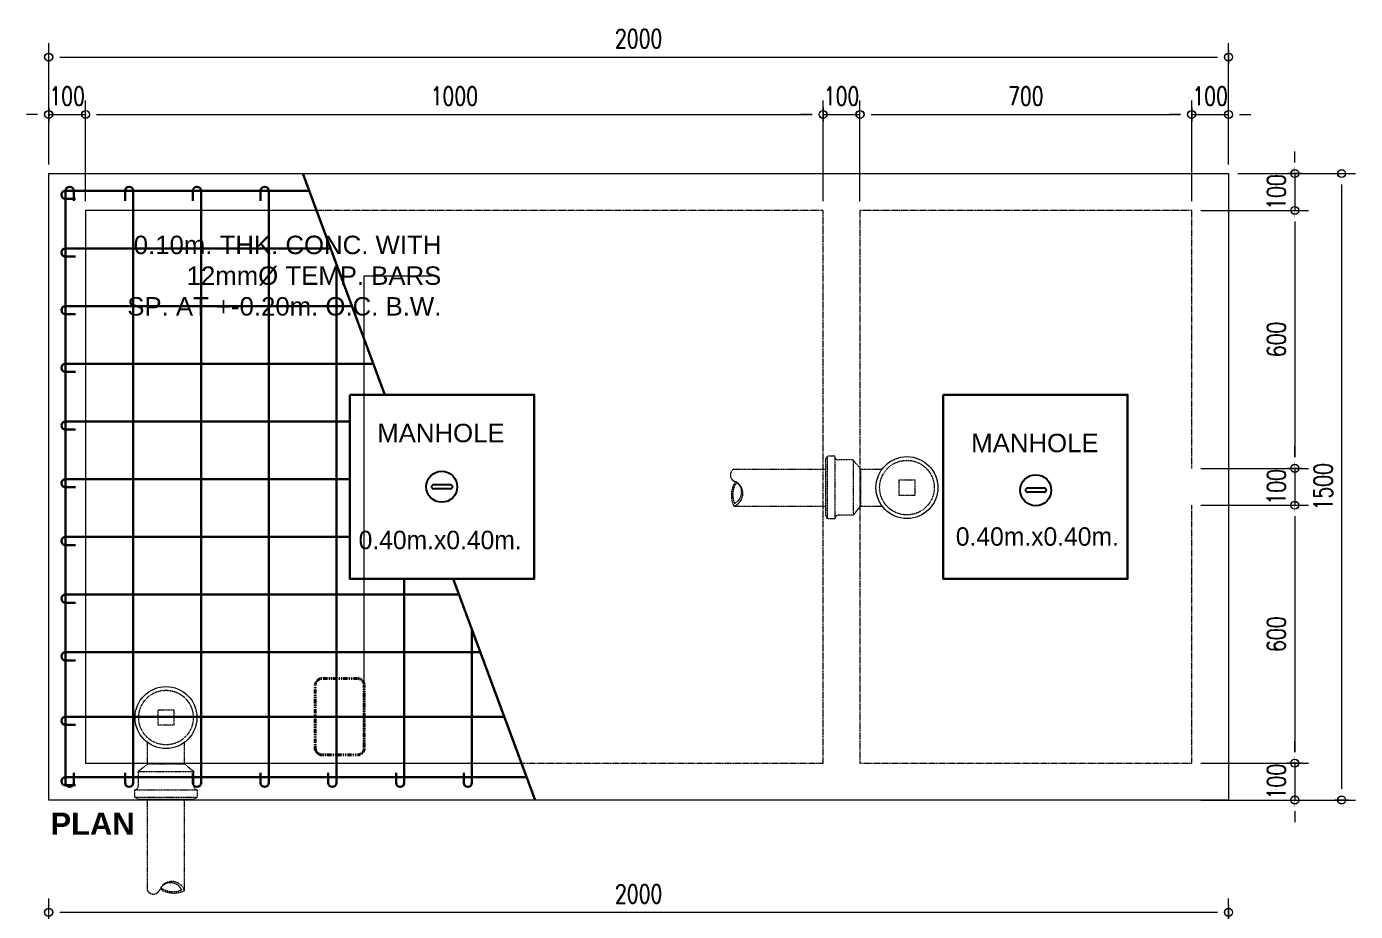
# Model space of a CAD drawing. Header units: millimetres. Extents: x 1634676 to 2568129, y -408635 to -190573.
# Drawn here: x 2425569 to 2429173, y -325476 to -323074 of the extents above; entities that cross this region are included whole.
import ezdxf
from ezdxf.enums import TextEntityAlignment as Align

# ---------------------------------------------------------------- set-up
doc = ezdxf.new("R2010")
doc.units = ezdxf.units.MM
doc.header["$MEASUREMENT"] = 0
doc.linetypes.add('DASHED2', pattern=[0.375, 0.25, -0.125])
doc.linetypes.add('PHANTOM2', pattern=[1.25, 0.625, -0.125, 0.125, -0.125, 0.125, -0.125])
doc.layers.get('0').update_dxf_attribs({"lineweight": 15})
doc.layers.get('Defpoints').update_dxf_attribs({"color": 250})
for name, color, linetype, lineweight in [('.1', 1, 'Continuous', 9), ('.15', 7, 'Continuous', 15), ('.2', 2, 'Continuous', 20), ('.3', 3, 'Continuous', 30), ('.4', 4, 'Continuous', 40), ('GREEN', 3, 'Continuous', 25), ('RED', 1, 'Continuous', 9), ('ST-ANNOT_A', 74, 'Continuous', 20), ('ST-COL_E', 6, 'Continuous', 30), ('ST-DIM_E', 250, 'Continuous', 13)]:
    doc.layers.add(name, color=color, linetype=linetype, lineweight=lineweight)
doc.styles.add('arial.2', font='arial.ttf', dxfattribs={"height": 0.2})
doc.styles.add('ST_TEXT', font='romans.shx', dxfattribs={"width": 0.75})
doc.styles.add('STT', font='TCCM____.TTF')
doc.styles.add('STYLE1', font='times.ttf', dxfattribs={"height": 8})
doc.styles.add('T30', font='romans.shx', dxfattribs={"height": 30})
doc.dimstyles.new('ST_D25', dxfattribs={"dimscale": 25, "dimtxt": 2, "dimasz": 1.2, "dimexe": 1.5, "dimexo": 1, "dimgap": 1, "dimtad": 1, "dimdec": 0, "dimzin": 1, "dimdsep": 46, "dimtxsty": 'ST_TEXT', "dimblk": 'OpenIndicator', "dimcen": 1, "dimclrd": 256, "dimclre": 256, "dimclrt": 7, "dimadec": 0, "dimazin": 0, "dimtfac": 1, "dimtdec": 0, "dimtix": 1, "dimtmove": 2, "dimatfit": 3, "dimldrblk": 'OPEN90', "dimfxl": 0.075, "dimlwd": -1, "dimlwe": -1, "dimarcsym": 0})

# ---------------------------------------------------------------- blocks, each defined once
blk = doc.blocks.new('OpenIndicator')
at = {"layer": 'ST-DIM_E'}
h = blk.add_hatch(color=255, dxfattribs=at)
h.paths.add_polyline_path([(0.35, 0), (0.36, 0, 0.414214), (0, 0.36), (0, 0.35, -0.414214)])
h.paths.add_polyline_path([(0, 0.35), (0, 0.36, 0.414214), (-0.36, 0), (-0.35, 0, -0.414214)])
h.paths.add_polyline_path([(0, -0.35), (0, -0.36, 0.414214), (0.36, 0), (0.35, 0, -0.414214)])
h.paths.add_polyline_path([(-0.35, 0), (-0.36, 0, 0.414214), (0, -0.36), (0, -0.35, -0.414214)])
at = {"layer": 'ST-DIM_E', "color": 255}
blk.add_line((0, 0.63), (0, -0.63), dxfattribs=at)
at = {"layer": 'ST-DIM_E', "color": 255, "const_width": 0.01}
blk.add_lwpolyline([(-0.63, 0), (0.63, 0)], dxfattribs=at)
at = {"layer": 'ST-DIM_E', "color": 255}
for radius in [0.365, 0.35]:
    blk.add_circle((0, 0), radius, dxfattribs=at)
blk = doc.blocks.new('*D1426')
at = {"layer": 'Defpoints', "color": 0, "ltscale": 2, "transparency": 16777216}
for p in [(2425729.1, -323312.8), (2425629.1, -323473.3, 0), (2425729.1, -323573.3, 0)]:
    blk.add_point(p, dxfattribs=at)
at = {"layer": 'ST-DIM_E', "ltscale": 2, "transparency": 16777216}
for p, q in [((2425629.1, -323448.3), (2425629.1, -323275.3)), ((2425729.1, -323548.3), (2425729.1, -323275.3)), ((2425599.1, -323312.8), (2425569.1, -323312.8)), ((2425629.1, -323312.8), (2425729.1, -323312.8)), ((2425759.1, -323312.8), (2425789.1, -323312.8))]:
    blk.add_line(p, q, dxfattribs=at)
at = {"layer": 'ST-DIM_E', "ltscale": 2, "transparency": 16777216, "xscale": 30, "yscale": 30, "zscale": 30}
blk.add_blockref('OpenIndicator', (2425629.1, -323312.8), dxfattribs=at)
at = {"layer": 'ST-DIM_E', "ltscale": 2, "transparency": 16777216, "xscale": 30, "yscale": 30, "zscale": 30, "rotation": 180}
blk.add_blockref('OpenIndicator', (2425729.1, -323312.8), dxfattribs=at)
at = {"layer": 'ST-DIM_E', "color": 7, "ltscale": 2, "transparency": 16777216, "insert": (2425679.1, -323262.8), "char_height": 50, "attachment_point": 5, "style": 'ST_TEXT'}
blk.add_mtext('100', dxfattribs=at)
blk = doc.blocks.new('_Open90')
at = {"color": 0, "linetype": 'ByBlock', "lineweight": -2}
for p, q in [((0, 0), (-1, 0)), ((-0.5, 0.5), (0, 0)), ((0, 0), (-0.5, -0.5))]:
    blk.add_line(p, q, dxfattribs=at)
blk = doc.blocks.new('*D1427')
at = {"layer": 'Defpoints', "color": 0, "ltscale": 2, "transparency": 16777216}
for p in [(2427729.4, -323312.8), (2425729.1, -323473.3), (2427729.4, -323573.3)]:
    blk.add_point(p, dxfattribs=at)
at = {"layer": 'ST-DIM_E', "ltscale": 2, "transparency": 16777216}
for p, q in [((2425729.1, -323448.3), (2425729.1, -323275.3)), ((2427729.4, -323548.3), (2427729.4, -323275.3)), ((2425759.1, -323312.8), (2427699.4, -323312.8))]:
    blk.add_line(p, q, dxfattribs=at)
at = {"layer": 'ST-DIM_E', "ltscale": 2, "transparency": 16777216, "xscale": 30, "yscale": 30, "zscale": 30, "rotation": 180}
blk.add_blockref('OpenIndicator', (2425729.1, -323312.8), dxfattribs=at)
at = {"layer": 'ST-DIM_E', "ltscale": 2, "transparency": 16777216, "xscale": 30, "yscale": 30, "zscale": 30}
blk.add_blockref('OpenIndicator', (2427729.4, -323312.8), dxfattribs=at)
at = {"layer": 'ST-DIM_E', "color": 7, "ltscale": 2, "transparency": 16777216, "insert": (2426729.3, -323262.8), "char_height": 50, "attachment_point": 5, "style": 'ST_TEXT'}
blk.add_mtext('1000', dxfattribs=at)
blk = doc.blocks.new('*D1419')
at = {"layer": 'Defpoints', "color": 0, "ltscale": 2, "transparency": 16777216}
for p in [(2427829.4, -323312.8), (2427729.4, -323573.3), (2427829.4, -323573.3, 0)]:
    blk.add_point(p, dxfattribs=at)
at = {"layer": 'ST-DIM_E', "ltscale": 2, "transparency": 16777216}
for p, q in [((2427729.4, -323548.3), (2427729.4, -323275.3)), ((2427829.4, -323548.3), (2427829.4, -323275.3)), ((2427699.4, -323312.8), (2427669.4, -323312.8)), ((2427729.4, -323312.8), (2427829.4, -323312.8)), ((2427859.4, -323312.8), (2427889.4, -323312.8))]:
    blk.add_line(p, q, dxfattribs=at)
at = {"layer": 'ST-DIM_E', "ltscale": 2, "transparency": 16777216, "xscale": 30, "yscale": 30, "zscale": 30}
blk.add_blockref('OpenIndicator', (2427729.4, -323312.8), dxfattribs=at)
at = {"layer": 'ST-DIM_E', "ltscale": 2, "transparency": 16777216, "xscale": 30, "yscale": 30, "zscale": 30, "rotation": 180}
blk.add_blockref('OpenIndicator', (2427829.4, -323312.8), dxfattribs=at)
at = {"layer": 'ST-DIM_E', "color": 7, "ltscale": 2, "transparency": 16777216, "insert": (2427779.4, -323262.8), "char_height": 50, "attachment_point": 5, "style": 'ST_TEXT'}
blk.add_mtext('100', dxfattribs=at)
blk = doc.blocks.new('*D1428')
at = {"layer": 'Defpoints', "color": 0, "ltscale": 2, "transparency": 16777216}
for p in [(2428829.1, -323157.2), (2425629.1, -323473.3), (2428829.1, -323473.3, 0)]:
    blk.add_point(p, dxfattribs=at)
at = {"layer": 'ST-DIM_E', "ltscale": 2, "transparency": 16777216}
for p, q in [((2425629.1, -323448.3), (2425629.1, -323119.7)), ((2428829.1, -323448.3), (2428829.1, -323119.7)), ((2425659.1, -323157.2), (2428799.1, -323157.2))]:
    blk.add_line(p, q, dxfattribs=at)
at = {"layer": 'ST-DIM_E', "ltscale": 2, "transparency": 16777216, "xscale": 30, "yscale": 30, "zscale": 30, "rotation": 180}
blk.add_blockref('OpenIndicator', (2425629.1, -323157.2), dxfattribs=at)
at = {"layer": 'ST-DIM_E', "ltscale": 2, "transparency": 16777216, "xscale": 30, "yscale": 30, "zscale": 30}
blk.add_blockref('OpenIndicator', (2428829.1, -323157.2), dxfattribs=at)
at = {"layer": 'ST-DIM_E', "color": 7, "ltscale": 2, "transparency": 16777216, "insert": (2427229.1, -323107.2), "char_height": 50, "attachment_point": 5, "style": 'ST_TEXT'}
blk.add_mtext('2000', dxfattribs=at)
blk = doc.blocks.new('*D1434')
at = {"layer": 'Defpoints', "color": 0, "ltscale": 2, "transparency": 16777216}
for p in [(2425629.1, -325478.1), (2425629.1, -325761.3), (2428829.1, -325761.3)]:
    blk.add_point(p, dxfattribs=at)
at = {"layer": 'ST-DIM_E', "ltscale": 2, "transparency": 16777216}
for p, q in [((2425629.1, -325736.3), (2425629.1, -325440.6)), ((2428829.1, -325736.3), (2428829.1, -325440.6)), ((2428799.1, -325478.1), (2425659.1, -325478.1))]:
    blk.add_line(p, q, dxfattribs=at)
at = {"layer": 'ST-DIM_E', "ltscale": 2, "transparency": 16777216, "xscale": 30, "yscale": 30, "zscale": 30, "rotation": 180}
blk.add_blockref('OpenIndicator', (2425629.1, -325478.1), dxfattribs=at)
at = {"layer": 'ST-DIM_E', "ltscale": 2, "transparency": 16777216, "xscale": 30, "yscale": 30, "zscale": 30}
blk.add_blockref('OpenIndicator', (2428829.1, -325478.1), dxfattribs=at)
at = {"layer": 'ST-DIM_E', "color": 7, "ltscale": 2, "transparency": 16777216, "insert": (2427229.1, -325428.1), "char_height": 50, "attachment_point": 5, "style": 'ST_TEXT'}
blk.add_mtext('2000', dxfattribs=at)
blk = doc.blocks.new('*D1441')
at = {"layer": 'Defpoints', "color": 0, "ltscale": 2, "transparency": 16777216}
for p in [(2428729.1, -323573.3, 0), (2428729.1, -324273.3, 0), (2429008.7, -324273.3)]:
    blk.add_point(p, dxfattribs=at)
at = {"layer": 'ST-DIM_E', "ltscale": 2, "transparency": 16777216}
for p, q in [((2428754.1, -323573.3), (2429046.2, -323573.3)), ((2429008.7, -323603.3), (2429008.7, -324243.3)), ((2428754.1, -324273.3), (2429046.2, -324273.3))]:
    blk.add_line(p, q, dxfattribs=at)
at = {"layer": 'ST-DIM_E', "ltscale": 2, "transparency": 16777216, "xscale": 30, "yscale": 30, "zscale": 30}
for p, rotation in [((2429008.7, -323573.3), 90), ((2429008.7, -324273.3), 270)]:
    blk.add_blockref('OpenIndicator', p, dxfattribs=dict(at, rotation=rotation))
at = {"layer": 'ST-DIM_E', "color": 7, "ltscale": 2, "transparency": 16777216, "insert": (2428958.7, -323923.3), "char_height": 50, "attachment_point": 5, "rotation": 90, "style": 'ST_TEXT'}
blk.add_mtext('600', dxfattribs=at)
blk = doc.blocks.new('*D1442')
at = {"layer": 'Defpoints', "color": 0, "ltscale": 2, "transparency": 16777216}
for p in [(2428729.1, -324273.3, 0), (2428729.1, -324373.3, 0), (2429008.7, -324373.3)]:
    blk.add_point(p, dxfattribs=at)
at = {"layer": 'ST-DIM_E', "ltscale": 2, "transparency": 16777216}
for p, q in [((2429008.7, -324243.3), (2429008.7, -324213.3)), ((2428754.1, -324273.3), (2429046.2, -324273.3)), ((2429008.7, -324273.3), (2429008.7, -324373.3)), ((2428754.1, -324373.3), (2429046.2, -324373.3)), ((2429008.7, -324403.3), (2429008.7, -324433.3))]:
    blk.add_line(p, q, dxfattribs=at)
at = {"layer": 'ST-DIM_E', "ltscale": 2, "transparency": 16777216, "xscale": 30, "yscale": 30, "zscale": 30}
for p, rotation in [((2429008.7, -324273.3), 270), ((2429008.7, -324373.3), 90)]:
    blk.add_blockref('OpenIndicator', p, dxfattribs=dict(at, rotation=rotation))
at = {"layer": 'ST-DIM_E', "color": 7, "ltscale": 2, "transparency": 16777216, "insert": (2428958.7, -324323.3), "char_height": 50, "attachment_point": 5, "rotation": 90, "style": 'ST_TEXT'}
blk.add_mtext('100', dxfattribs=at)
blk = doc.blocks.new('*D1443')
at = {"layer": 'Defpoints', "color": 0, "ltscale": 2, "transparency": 16777216}
for p in [(2428729.1, -324373.3, 0), (2428729.1, -325073.3, 0), (2429008.7, -325073.3)]:
    blk.add_point(p, dxfattribs=at)
at = {"layer": 'ST-DIM_E', "ltscale": 2, "transparency": 16777216}
for p, q in [((2428754.1, -324373.3), (2429046.2, -324373.3)), ((2429008.7, -324403.3), (2429008.7, -325043.3)), ((2428754.1, -325073.3), (2429046.2, -325073.3))]:
    blk.add_line(p, q, dxfattribs=at)
at = {"layer": 'ST-DIM_E', "ltscale": 2, "transparency": 16777216, "xscale": 30, "yscale": 30, "zscale": 30}
for p, rotation in [((2429008.7, -324373.3), 90), ((2429008.7, -325073.3), 270)]:
    blk.add_blockref('OpenIndicator', p, dxfattribs=dict(at, rotation=rotation))
at = {"layer": 'ST-DIM_E', "color": 7, "ltscale": 2, "transparency": 16777216, "insert": (2428958.7, -324723.3), "char_height": 50, "attachment_point": 5, "rotation": 90, "style": 'ST_TEXT'}
blk.add_mtext('600', dxfattribs=at)
blk = doc.blocks.new('*D1444')
at = {"layer": 'Defpoints', "color": 0, "ltscale": 2, "transparency": 16777216}
for p in [(2428729.1, -325073.3, 0), (2428729.1, -325173.3, 0), (2429008.7, -325173.3)]:
    blk.add_point(p, dxfattribs=at)
at = {"layer": 'ST-DIM_E', "ltscale": 2, "transparency": 16777216}
for p, q in [((2429008.7, -325043.3), (2429008.7, -325013.3)), ((2428754.1, -325073.3), (2429046.2, -325073.3)), ((2429008.7, -325073.3), (2429008.7, -325173.3)), ((2428754.1, -325173.3), (2429046.2, -325173.3)), ((2429008.7, -325203.3), (2429008.7, -325233.3))]:
    blk.add_line(p, q, dxfattribs=at)
at = {"layer": 'ST-DIM_E', "ltscale": 2, "transparency": 16777216, "xscale": 30, "yscale": 30, "zscale": 30}
for p, rotation in [((2429008.7, -325073.3), 270), ((2429008.7, -325173.3), 90)]:
    blk.add_blockref('OpenIndicator', p, dxfattribs=dict(at, rotation=rotation))
at = {"layer": 'ST-DIM_E', "color": 7, "ltscale": 2, "transparency": 16777216, "insert": (2428958.7, -325123.3), "char_height": 50, "attachment_point": 5, "rotation": 90, "style": 'ST_TEXT'}
blk.add_mtext('100', dxfattribs=at)
blk = doc.blocks.new('*D1445')
at = {"layer": 'Defpoints', "color": 0, "ltscale": 2, "transparency": 16777216}
for p in [(2428829.1, -323473.3, 0), (2428829.1, -323573.3), (2429008.7, -323573.3)]:
    blk.add_point(p, dxfattribs=at)
at = {"layer": 'ST-DIM_E', "ltscale": 2, "transparency": 16777216}
for p, q in [((2429008.7, -323443.3), (2429008.7, -323413.3)), ((2428854.1, -323473.3), (2429046.2, -323473.3)), ((2429008.7, -323473.3), (2429008.7, -323573.3)), ((2428854.1, -323573.3), (2429046.2, -323573.3)), ((2429008.7, -323603.3), (2429008.7, -323633.3))]:
    blk.add_line(p, q, dxfattribs=at)
at = {"layer": 'ST-DIM_E', "ltscale": 2, "transparency": 16777216, "xscale": 30, "yscale": 30, "zscale": 30}
for p, rotation in [((2429008.7, -323473.3), 270), ((2429008.7, -323573.3), 90)]:
    blk.add_blockref('OpenIndicator', p, dxfattribs=dict(at, rotation=rotation))
at = {"layer": 'ST-DIM_E', "color": 7, "ltscale": 2, "transparency": 16777216, "insert": (2428958.7, -323523.3), "char_height": 50, "attachment_point": 5, "rotation": 90, "style": 'ST_TEXT'}
blk.add_mtext('100', dxfattribs=at)
blk = doc.blocks.new('*D1446')
at = {"layer": 'Defpoints', "color": 0, "ltscale": 2, "transparency": 16777216}
for p in [(2428829.1, -323473.3, 0), (2428829.1, -325173.3, 0), (2429135.7, -325173.3)]:
    blk.add_point(p, dxfattribs=at)
at = {"layer": 'ST-DIM_E', "ltscale": 2, "transparency": 16777216}
for p, q in [((2428854.1, -323473.3), (2429173.2, -323473.3)), ((2429135.7, -323503.3), (2429135.7, -325143.3)), ((2428854.1, -325173.3), (2429173.2, -325173.3))]:
    blk.add_line(p, q, dxfattribs=at)
at = {"layer": 'ST-DIM_E', "ltscale": 2, "transparency": 16777216, "xscale": 30, "yscale": 30, "zscale": 30}
for p, rotation in [((2429135.7, -323473.3), 90), ((2429135.7, -325173.3), 270)]:
    blk.add_blockref('OpenIndicator', p, dxfattribs=dict(at, rotation=rotation))
at = {"layer": 'ST-DIM_E', "color": 7, "ltscale": 2, "transparency": 16777216, "insert": (2429085.7, -324323.3), "char_height": 50, "attachment_point": 5, "rotation": 90, "style": 'ST_TEXT'}
blk.add_mtext('1500', dxfattribs=at)
blk = doc.blocks.new('*D1447')
at = {"layer": 'Defpoints', "color": 0, "ltscale": 2, "transparency": 16777216}
for p in [(2428829.1, -323312.8), (2428729.1, -323473.3, 0), (2428829.1, -323473.3, 0)]:
    blk.add_point(p, dxfattribs=at)
at = {"layer": 'ST-DIM_E', "ltscale": 2, "transparency": 16777216}
for p, q in [((2428729.1, -323448.3), (2428729.1, -323275.3)), ((2428829.1, -323448.3), (2428829.1, -323275.3)), ((2428699.1, -323312.8), (2428669.1, -323312.8)), ((2428729.1, -323312.8), (2428829.1, -323312.8)), ((2428859.1, -323312.8), (2428889.1, -323312.8))]:
    blk.add_line(p, q, dxfattribs=at)
at = {"layer": 'ST-DIM_E', "ltscale": 2, "transparency": 16777216, "xscale": 30, "yscale": 30, "zscale": 30}
blk.add_blockref('OpenIndicator', (2428729.1, -323312.8), dxfattribs=at)
at = {"layer": 'ST-DIM_E', "ltscale": 2, "transparency": 16777216, "xscale": 30, "yscale": 30, "zscale": 30, "rotation": 180}
blk.add_blockref('OpenIndicator', (2428829.1, -323312.8), dxfattribs=at)
at = {"layer": 'ST-DIM_E', "color": 7, "ltscale": 2, "transparency": 16777216, "insert": (2428779.1, -323262.8), "char_height": 50, "attachment_point": 5, "style": 'ST_TEXT'}
blk.add_mtext('100', dxfattribs=at)
blk = doc.blocks.new('*D1424')
at = {"layer": 'Defpoints', "color": 0, "ltscale": 2, "transparency": 16777216}
for p in [(2428729.1, -323312.8), (2427829.4, -323573.3), (2428729.1, -323573.3, 0)]:
    blk.add_point(p, dxfattribs=at)
at = {"layer": 'ST-DIM_E', "ltscale": 2, "transparency": 16777216}
for p, q in [((2427829.4, -323548.3), (2427829.4, -323275.3)), ((2428729.1, -323548.3), (2428729.1, -323275.3)), ((2427859.4, -323312.8), (2428699.1, -323312.8))]:
    blk.add_line(p, q, dxfattribs=at)
at = {"layer": 'ST-DIM_E', "ltscale": 2, "transparency": 16777216, "xscale": 30, "yscale": 30, "zscale": 30, "rotation": 180}
blk.add_blockref('OpenIndicator', (2427829.4, -323312.8), dxfattribs=at)
at = {"layer": 'ST-DIM_E', "ltscale": 2, "transparency": 16777216, "xscale": 30, "yscale": 30, "zscale": 30}
blk.add_blockref('OpenIndicator', (2428729.1, -323312.8), dxfattribs=at)
at = {"layer": 'ST-DIM_E', "color": 7, "ltscale": 2, "transparency": 16777216, "insert": (2428279.3, -323262.8), "char_height": 50, "attachment_point": 5, "style": 'ST_TEXT'}
blk.add_mtext('700', dxfattribs=at)
blk = doc.blocks.new('23543423')
at = {"layer": '.15', "color": 2, "linetype": 'DASHED2', "ltscale": 3}
for p, q in [((1580533.2, -285862.3), (1580538.2, -285852.3)), ((1580533.2, -285862.3), (1580533.2, -286012.3)), ((1580558.2, -285852.3), (1580538.2, -285852.3)), ((1580538.2, -285852.3), (1580538.2, -286022.3)), ((1580558.2, -285852.3), (1580558.2, -285937.3)), ((1580608.2, -285862.3), (1580568.2, -285862.3)), ((1580628.2, -285887.3), (1580608.2, -285862.3)), ((1580608.2, -285862.3), (1580608.2, -286012.3)), ((1580284.7, -285887.3), (1580533.2, -285887.3)), ((1580628.2, -285887.3), (1580686.7, -285887.3)), ((1580628.2, -285887.3), (1580628.2, -285987.3)), ((1580558.2, -285937.3), (1580558.2, -286022.3)), ((1580284.7, -285987.3), (1580533.2, -285987.3)), ((1580533.2, -286012.3), (1580538.2, -286022.3)), ((1580608.2, -286012.3), (1580568.2, -286012.3)), ((1580628.2, -285987.3), (1580608.2, -286012.3)), ((1580628.2, -285987.3), (1580686.7, -285987.3)), ((1580558.2, -286022.3), (1580538.2, -286022.3))]:
    blk.add_line(p, q, dxfattribs=at)
blk.add_lwpolyline([(1580284.7, -285887.3, 0.686944), (1580289.3, -285921.1, 0.267437), (1580284.7, -285987.3, 0.670485), (1580289.3, -285921.1, -0.610573), (1580286.6, -285979.9, -0.261687), (1580292.2, -285923.3)], format="xyb", dxfattribs=at)
blk.add_lwpolyline([(1580733.2, -285958.3), (1580733.2, -285916.3), (1580775.2, -285916.3), (1580775.2, -285958.3)], close=True, dxfattribs=at)
at = {"layer": '.15', "color": 2}
blk.add_circle((1580754.2, -285937.3), 84, dxfattribs=at)
at = {"layer": '.15', "color": 2, "linetype": 'DASHED2', "ltscale": 3}
blk.add_circle((1580754.2, -285937.3), 74, dxfattribs=at)
for centre, start, end in [((1580568.2, -285852.3), 180, 270), ((1580568.2, -286022.3), 90, 180)]:
    blk.add_arc(centre, 10, start, end, dxfattribs=at)

msp = doc.modelspace()

# ---------------------------------------------------------------- linework, layer by layer
at = {"layer": '.1', "linetype": 'Continuous', "ltscale": 0.3}
for p, q in [((2426485.1, -325032, 0), (2426485.1, -323750.5, 0)), ((2426485.1, -323750.5, 0), (2426667.2, -323750.5, 0))]:
    msp.add_line(p, q, dxfattribs=at)
at = {"layer": '.2', "color": 2, "linetype": 'Continuous', "ltscale": 0.3}
for p, q in [((2426355.2, -323573.3, 0), (2425729.1, -323573.3, 0)), ((2425729.1, -323573.3, 0), (2425729.1, -325073.3, 0)), ((2425729.1, -325073.3, 0), (2426911.5, -325073.3, 0))]:
    msp.add_line(p, q, dxfattribs=at)
at = {"layer": '.2', "color": 2, "linetype": 'DASHED2', "ltscale": 10}
for p, q in [((2427729.4, -323573.3, 0), (2426355.2, -323573.3, 0)), ((2427729.4, -325073.3, 0), (2427729.4, -323573.3, 0)), ((2426911.5, -325073.3, 0), (2427729.4, -325073.3, 0))]:
    msp.add_line(p, q, dxfattribs=at)
at = {"layer": '.2', "color": 2, "linetype": 'Continuous', "ltscale": 0.3, "elevation": 0}
msp.add_lwpolyline([(2425629.1, -325173.3), (2425629.1, -323473.3), (2428829.1, -323473.3), (2428829.1, -325173.3)], close=True, dxfattribs=at)
at = {"layer": '.2', "color": 2, "linetype": 'DASHED2', "ltscale": 10, "elevation": 0}
msp.add_lwpolyline([(2428729.1, -324273.3), (2428729.1, -323573.3), (2427829.4, -323573.3), (2427829.4, -325073.3), (2428729.1, -325073.3), (2428729.1, -324373.3)], dxfattribs=at)
at = {"layer": '.3', "linetype": 'Continuous', "ltscale": 0.3}
for p, q in [((2426318.1, -323473.3, 0), (2426540.6, -324073.3, 0)), ((2426335.4, -323520, 0), (2425674.7, -323520, 0)), ((2425696.9, -323520, 0), (2425696.9, -323547.1, 0)), ((2425674.7, -323542.1, 0), (2425701.9, -323542.1, 0)), ((2426726, -324573.3, 0), (2426948.5, -325173.3, 0))]:
    msp.add_line(p, q, dxfattribs=at)
at = {"layer": '.3', "linetype": 'Continuous', "ltscale": 0.3, "elevation": 0}
for points in [[(2425696.9, -325099.5), (2425696.9, -325126.7, -1), (2425674.7, -325126.7), (2425674.7, -323520)], [(2425836.3, -325099.5), (2425836.3, -325126.7, 1), (2425858.4, -325126.7), (2425858.4, -324323.3), (2425858.4, -323520, 1), (2425836.3, -323520), (2425836.3, -323547.1)], [(2426020, -325099.5), (2426020, -325126.7, 1), (2426042.2, -325126.7), (2426042.2, -324323.3), (2426042.2, -323520, 1), (2426020, -323520), (2426020, -323547.1)], [(2426203.7, -325099.5), (2426203.7, -325126.7, 1), (2426225.9, -325126.7), (2426225.9, -324323.3), (2426225.9, -323520, 1), (2426203.7, -323520), (2426203.7, -323547.1)], [(2426393.4, -323676.5), (2425674.7, -323676.5, 1), (2425674.7, -323698.6), (2425701.9, -323698.6)], [(2426387.4, -325099.5), (2426387.4, -325126.7, 1), (2426409.6, -325126.7), (2426409.6, -324323.3), (2426409.6, -323720.1)], [(2426451.5, -323833), (2425674.7, -323833, 1), (2425674.7, -323855.2), (2425701.9, -323855.2)], [(2426509.5, -323989.5), (2425674.7, -323989.5, 1), (2425674.7, -324011.7), (2425701.9, -324011.7)], [(2426445.8, -324146.1), (2425674.7, -324146.1, 1), (2425674.7, -324168.2), (2425701.9, -324168.2)], [(2426445.8, -324302.6), (2425674.7, -324302.6, 1), (2425674.7, -324324.7), (2425701.9, -324324.7)], [(2426445.8, -324459.1), (2425674.7, -324459.1, 1), (2425674.7, -324481.3), (2425701.9, -324481.3)], [(2426571.1, -325099.5), (2426571.1, -325126.7, 1), (2426593.3, -325126.7), (2426593.3, -324573.3)], [(2426741.7, -324615.6), (2425674.7, -324615.6, 1), (2425674.7, -324637.8), (2425701.9, -324637.8)], [(2426754.9, -325099.5), (2426754.9, -325126.7, 1), (2426777, -325126.7), (2426777, -324710.8)], [(2426799.8, -324772.2), (2425674.7, -324772.2, 1), (2425674.7, -324794.3), (2425701.9, -324794.3)], [(2426864.7, -324947.2), (2425674.7, -324947.2, 1), (2425674.7, -324969.4), (2425701.9, -324969.4)], [(2426925.5, -325111.2), (2425674.7, -325111.2, 1), (2425674.7, -325133.4), (2425701.9, -325133.4)]]:
    msp.add_lwpolyline(points, format="xyb", dxfattribs=at)
at = {"layer": '.3', "linetype": 'Continuous', "ltscale": 0.3}
for centre, start, end in [((2425674.7, -323531, 0), 90, 270), ((2425685.8, -323520, 0), 0, 180)]:
    msp.add_arc(centre, 11.1, start, end, dxfattribs=at)
at = {"layer": '.4', "color": 4, "linetype": 'PHANTOM2', "ltscale": 0.6, "elevation": 0}
msp.add_lwpolyline([(2426370.8, -325050.9), (2426466.2, -325050.9, 0.414214), (2426485.1, -325032), (2426485.1, -324862.4, 0.414214), (2426466.2, -324843.5), (2426370.8, -324843.5, 0.414214), (2426351.9, -324862.4), (2426351.9, -325032, 0.414214)], format="xyb", close=True, dxfattribs=at)
at = {"layer": 'GREEN', "color": 2, "linetype": 'Continuous', "ltscale": 1000}
for p, q in [((2426718.7, -324317.7, 0), (2426672.9, -324317.7, 0)), ((2426718.7, -324328.9, 0), (2426672.9, -324328.9, 0)), ((2428329.6, -324326.9), (2428283.8, -324326.9, 0)), ((2428329.6, -324338.1), (2428283.8, -324338.1, 0))]:
    msp.add_line(p, q, dxfattribs=at)
at = {"layer": 'GREEN', "color": 1, "linetype": 'Continuous', "ltscale": 1000}
for centre in [(2426695.2, -324323.3, 0), (2428306.2, -324332.5)]:
    msp.add_circle(centre, 42, dxfattribs=at)
at = {"layer": 'GREEN', "color": 2, "linetype": 'Continuous', "ltscale": 1000}
for centre, start, end in [((2426672.9, -324323.3, 0), 90, 270), ((2426718.7, -324323.3, 0), 270, 90), ((2428283.8, -324332.5, 0), 90, 270), ((2428329.6, -324332.5, 0), 270, 90)]:
    msp.add_arc(centre, 5.6, start, end, dxfattribs=at)
at = {"layer": 'ST-COL_E', "color": 2, "ltscale": 2, "elevation": 0}
for points in [[(2426445.8, -324073.3), (2426945.8, -324073.3), (2426945.8, -324573.3), (2426445.8, -324573.3)], [(2428055.3, -324073.3), (2428555.3, -324073.3), (2428555.3, -324573.3), (2428055.3, -324573.3)]]:
    msp.add_lwpolyline(points, close=True, dxfattribs=at)

# ---------------------------------------------------------------- block references
at = {"layer": '.2', "color": 1, "linetype": 'Continuous'}
msp.add_blockref('23543423', (847202.6, -38388.2, 0), dxfattribs=at)
at = {"layer": '.2', "color": 1, "linetype": 'Continuous', "rotation": 90}
msp.add_blockref('23543423', (2140009.9, -1905703.7, 0), dxfattribs=at)

# ---------------------------------------------------------------- texts
at = {"layer": 'RED', "color": 1, "linetype": 'Continuous', "ltscale": 1000, "insert": (2425748, -325237.6, 0), "char_height": 60, "attachment_point": 5, "style": 'STYLE1'}
msp.add_mtext('{\\fArial|b1|i0|c0|p34;\\C4;PLAN}', dxfattribs=at)
at = {"layer": 'ST-ANNOT_A', "linetype": 'Continuous'}
for s, style, p in [('MANHOLE', 'arial.2', (2426692.9, -324177.3, 0)), ('MANHOLE', 'arial.2', (2428303.9, -324204.4, 0)), ('0.40m.x0.40m.', 'STT', (2428310.5, -324458.2, 0)), ('0.40m.x0.40m.', 'STT', (2426690.8, -324467.6, 0))]:
    msp.add_text(s, height=50, dxfattribs=dict(at, style=style)).set_placement(p, align=Align.MIDDLE_CENTER)
at = {"layer": 'ST-ANNOT_A', "insert": (2426694, -323641.9, 0), "char_height": 50, "attachment_point": 3, "style": 'T30'}
msp.add_mtext('{\\fArial|b0|i0|c0|p34;\\C3;0.10m. THK. CONC. WITH \\P12mmØ TEMP. BARS \\PSP. AT +-0.20m. O.C. B.W.}', dxfattribs=at)

# ---------------------------------------------------------------- dimensions: what is measured, and where the dimension line sits
at = {"layer": 'ST-DIM_E', "ltscale": 2}
for base, p1, p2, text, picture, middle in [((2428829.1, -323157.2, 0), (2425629.1, -323473.3, 0), (2428829.1, -323473.3, 0), '2000', '*D1428', (2427229.1, -323107.2, 0)), ((2427729.4, -323312.8, 0), (2425729.1, -323473.3, 0), (2427729.4, -323573.3, 0), '1000', '*D1427', (2426729.3, -323262.8, 0)), ((2428729.1, -323312.8, 0), (2427829.4, -323573.3, 0), (2428729.1, -323573.3, 0), '700', '*D1424', (2428279.3, -323262.8, 0)), ((2425629.1, -325478.1, 0), (2428829.1, -325761.3, 0), (2425629.1, -325761.3, 0), '2000', '*D1434', (2427229.1, -325428.1, 0))]:
    dim = msp.add_linear_dim(base=base, p1=p1, p2=p2, text=text, dimstyle='ST_D25', dxfattribs=at)
    dim.commit()
    dim.dimension.update_dxf_attribs({"geometry": picture, "text_midpoint": middle})
for base, p1, p2, picture, middle in [((2425729.1, -323312.8, 0), (2425629.1, -323473.3, 0), (2425729.1, -323573.3, 0), '*D1426', (2425679.1, -323262.8, 0)), ((2427829.4, -323312.8, 0), (2427729.4, -323573.3, 0), (2427829.4, -323573.3, 0), '*D1419', (2427779.4, -323262.8, 0)), ((2428829.1, -323312.8, 0), (2428729.1, -323473.3, 0), (2428829.1, -323473.3, 0), '*D1447', (2428779.1, -323262.8, 0))]:
    dim = msp.add_linear_dim(base=base, p1=p1, p2=p2, dimstyle='ST_D25', dxfattribs=at)
    dim.commit()
    dim.dimension.update_dxf_attribs({"geometry": picture, "text_midpoint": middle})
for base, p1, p2, picture, middle in [((2429008.7, -323573.3, 0), (2428829.1, -323473.3, 0), (2428829.1, -323573.3, 0), '*D1445', (2428958.7, -323523.3, 0)), ((2429008.7, -324373.3, 0), (2428729.1, -324273.3, 0), (2428729.1, -324373.3, 0), '*D1442', (2428958.7, -324323.3, 0)), ((2429008.7, -325173.3, 0), (2428729.1, -325073.3, 0), (2428729.1, -325173.3, 0), '*D1444', (2428958.7, -325123.3, 0))]:
    dim = msp.add_linear_dim(base=base, p1=p1, p2=p2, angle=90, dimstyle='ST_D25', dxfattribs=at)
    dim.commit()
    dim.dimension.update_dxf_attribs({"geometry": picture, "text_midpoint": middle})
for base, p1, p2, text, picture, middle in [((2429135.7, -325173.3, 0), (2428829.1, -323473.3, 0), (2428829.1, -325173.3, 0), '1500', '*D1446', (2429085.7, -324323.3, 0)), ((2429008.7, -324273.3, 0), (2428729.1, -323573.3, 0), (2428729.1, -324273.3, 0), '600', '*D1441', (2428958.7, -323923.3, 0)), ((2429008.7, -325073.3, 0), (2428729.1, -324373.3, 0), (2428729.1, -325073.3, 0), '600', '*D1443', (2428958.7, -324723.3, 0))]:
    dim = msp.add_linear_dim(base=base, p1=p1, p2=p2, angle=90, text=text, dimstyle='ST_D25', dxfattribs=at)
    dim.commit()
    dim.dimension.update_dxf_attribs({"geometry": picture, "text_midpoint": middle})

doc.saveas('drawing.dxf')
